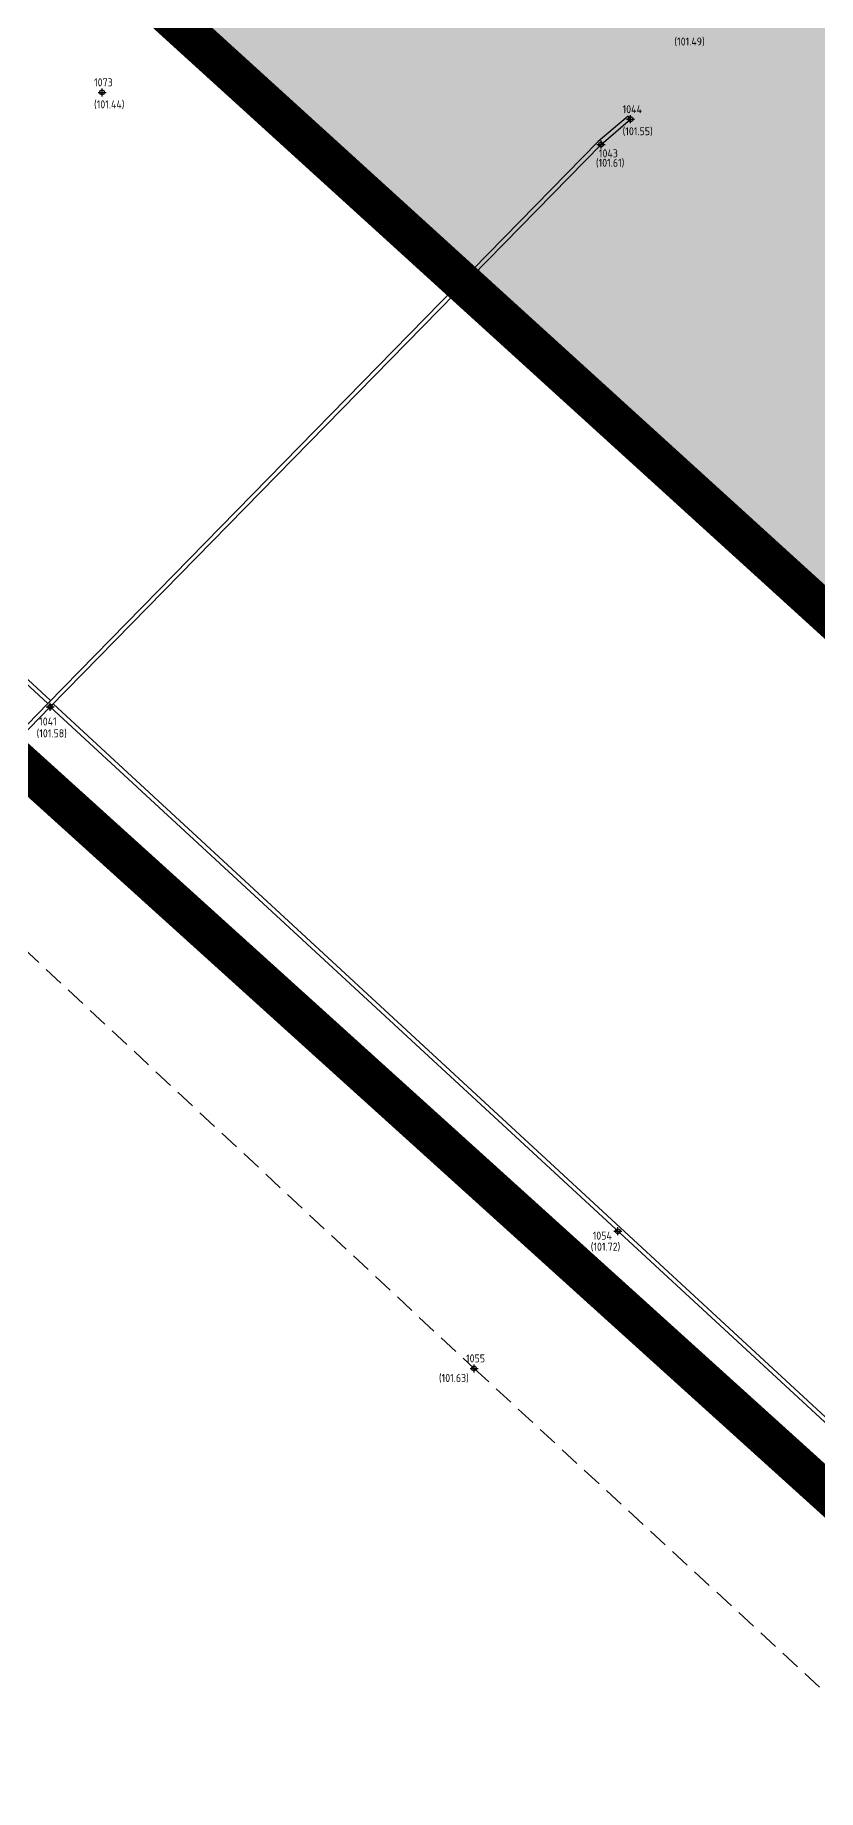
# Model space of a CAD drawing. Extents: x 9555 to 11275, y -8412 to -6382.
# Drawn here: x 10152.97 to 10172.53, y -8063.09 to -8019.23 of the extents above; entities that cross this region are included whole.
import ezdxf

# ---------------------------------------------------------------- set-up
doc = ezdxf.new("R2010")
doc.units = 0
doc.header["$MEASUREMENT"] = 0
doc.header["$XCLIPFRAME"] = 2
doc.header["$PDMODE"] = 33
doc.header["$PDSIZE"] = 0.12
for name, pattern in [('DASHED', [0.75, 0.5, -0.25]), ('DASHEDX2', [1.5, 1, -0.5]), ('PHANTOM2', [1.25, 0.625, -0.125, 0.125, -0.125, 0.125, -0.125]), ('TRATTEGGIATA', [0.75, 0.5, -0.25])]:
    doc.linetypes.add(name, pattern=pattern)
doc.layers.get('0').update_dxf_attribs({"color": 53, "lineweight": 50})
for name, color, linetype in [('01_PROG', 7, 'Continuous'), ('02_CAT', 7, 'Continuous'), ('Conf Lotti-Retino', 253, 'Continuous'), ('Conf Lotti_xLIMITE Comparto', 30, 'DASHEDX2'), ('GEI-Nome_P', 6, 'Continuous'), ('GEI-Punti', 7, 'Continuous'), ('Gei-Punti_3D', 3, 'Continuous'), ('GEI-Quote_P', 3, 'Continuous'), ('GEI-Simboli', 6, 'Continuous'), ('Immagine', 181, 'Continuous'), ('Ril-Strada', 4, 'Continuous')]:
    doc.layers.add(name, color=color, linetype=linetype)
for name, color, linetype, lineweight in [('Conf Lotti', 2, 'PHANTOM2', 30), ('Fr02 Fgl. 957E', 150, 'Continuous', 30), ('x Area Rilievo', 1, 'Continuous', 15)]:
    doc.layers.add(name, color=color, linetype=linetype, lineweight=lineweight)
doc.layers.add('Gei-Nome_p(OFF)', color=251, linetype='Continuous', plot=False)
doc.styles.get("Standard").update_dxf_attribs({"font": 'isocp.shx'})
picture_1 = doc.add_image_def('image2.png', size_in_pixel=(4950, 3510))
picture_2 = doc.add_image_def('image3.png', size_in_pixel=(3510, 4950))

# ---------------------------------------------------------------- blocks, each defined once
blk = doc.blocks.new('20043-1_Prog-Confini')
at = {"layer": 'Conf Lotti-Retino'}
blk.add_hatch(color=41, dxfattribs=at).paths.add_polyline_path([(10195.694, -7953.18), (10249.907, -8002.481), (10199.446, -8057.968), (10145.19, -8008.626)])
at = {"layer": 'Conf Lotti'}
blk.add_line((10145.19, -8008.626), (10220.161, -8076.806), dxfattribs=at)
at = {"layer": 'Conf Lotti_xLIMITE Comparto', "const_width": 1}
blk.add_lwpolyline([(10220.161, -8076.806), (10388.565, -7891.63), (10442.571, -7940.744), (10443.955, -7939.223), (10542.721, -8029.042), (10562.905, -8006.848), (10508.899, -7957.733), (10535.138, -7928.88), (10501.476, -7898.267), (10547.189, -7848.002), (10411.97, -7725.031), (10340.578, -7745.23), (10225.512, -7871.756), (10219.572, -7866.354), (10165.524, -7925.785), (10195.694, -7953.18), (10145.19, -8008.626)], close=True, dxfattribs=at)
blk = doc.blocks.new('-Fgl. 957E Estratto Foglio Intero_PostFR2')
at = {"layer": 'Immagine'}
image = blk.add_image(picture_1, insert=(9917.284, -8422.509), size_in_units=(838.183, 594.348), rotation=0.00109, dxfattribs=at)
image.set_boundary_path([(308.756, 193.629), (4680.161, 3410.458)])
image.dxf.flags = 15
blk = doc.blocks.new('-Fgl. 958 Estratto Foglio Intero_PostFR3')
at = {"layer": 'Immagine'}
image = blk.add_image(picture_2, insert=(9716.786, -8308.175), size_in_units=(1485.814, 2095.379), rotation=-0.001044, dxfattribs=at)
image.set_boundary_path([(486.986, 415.0435), (2987.88, 4584.8433)])
image.dxf.flags = 15
blk = doc.blocks.new('- Fogli_Unione (Estratti_20043_SpostatoComeAll.957E_SuRIL_PostFR1-FR2-FR3 (2021-02-08)')
for name in ['-Fgl. 958 Estratto Foglio Intero_PostFR3', '-Fgl. 957E Estratto Foglio Intero_PostFR2']:
    blk.add_blockref(name, (0, 0))
blk = doc.blocks.new('2493-1_PostFRAZ')
at = {"layer": 'Fr02 Fgl. 957E'}
blk.add_line((10145.19, -8008.626), (10220.161, -8076.806), dxfattribs=at)
at = {"layer": '02_CAT'}
blk.add_blockref('- Fogli_Unione (Estratti_20043_SpostatoComeAll.957E_SuRIL_PostFR1-FR2-FR3 (2021-02-08)', (2.401, 6.764), dxfattribs=at)

msp = doc.modelspace()

# ---------------------------------------------------------------- linework, layer by layer
at = {"layer": 'Gei-Nome_p(OFF)'}
for p in [(10154.639, -8020.662), (10167.529, -8049.129)]:
    msp.add_point(p, dxfattribs=at)
at = {"layer": 'GEI-Punti'}
for p in [(10167.85, -8021.333), (10167.109, -8021.964), (10153.345, -8036.02), (10163.935, -8052.556)]:
    msp.add_point(p, dxfattribs=at)
at = {"layer": 'Gei-Punti_3D'}
for p in [(10154.639, -8020.662, 101.439), (10167.85, -8021.333, 101.549), (10167.109, -8021.964, 101.612), (10153.345, -8036.02, 101.584), (10167.529, -8049.129, 101.721), (10163.935, -8052.556, 101.634)]:
    msp.add_point(p, dxfattribs=at)
at = {"layer": 'GEI-Simboli'}
for p, q in [((10154.539, -8020.662), (10154.739, -8020.662)), ((10154.639, -8020.762), (10154.639, -8020.562)), ((10167.749, -8021.333), (10167.95, -8021.333)), ((10167.85, -8021.433), (10167.85, -8021.233)), ((10167.008, -8021.964), (10167.209, -8021.964)), ((10167.109, -8022.064), (10167.109, -8021.864)), ((10153.245, -8036.02), (10153.445, -8036.02)), ((10153.345, -8036.12), (10153.345, -8035.92)), ((10167.429, -8049.129), (10167.629, -8049.129)), ((10167.529, -8049.229), (10167.529, -8049.029)), ((10163.835, -8052.556), (10164.035, -8052.556)), ((10163.935, -8052.656), (10163.935, -8052.456))]:
    msp.add_line(p, q, dxfattribs=at)
at = {"layer": 'Ril-Strada'}
msp.add_lwpolyline([(10147.256, -8030.449, 0.187616), (10149.953, -8039.515), (10153.345, -8036.02), (10167.109, -8021.964), (10167.85, -8021.333), (10167.785, -8021.257), (10167.04, -8021.891), (10153.285, -8035.939), (10149.962, -8039.362, -0.185315), (10147.356, -8030.457)], format="xyb", close=True, dxfattribs=at)
for points in [[(10153.353, -8035.865), (10147.646, -8030.589), (10147.578, -8030.662), (10153.285, -8035.939)], [(10153.345, -8036.02), (10202.589, -8081.501), (10223.246, -8059.641), (10213.714, -8050.859), (10221.757, -8042.017), (10222.018, -8042.254)], [(10153.415, -8035.949), (10202.584, -8081.36), (10223.103, -8059.646), (10213.573, -8050.865), (10221.75, -8041.876), (10222.086, -8042.18)]]:
    msp.add_lwpolyline(points, dxfattribs=at)
at = {"layer": 'Ril-Strada', "linetype": 'DASHED'}
msp.add_lwpolyline([(10149.953, -8039.515), (10163.935, -8052.556), (10189.12, -8075.781), (10206.016, -8091.152)], dxfattribs=at)
at = {"layer": 'x Area Rilievo', "linetype": 'TRATTEGGIATA', "lineweight": 0, "ltscale": 10, "const_width": 1}
msp.add_lwpolyline([(10561.071, -7840.391), (10415.946, -7709.147), (10326.96, -7738.791), (10288.996, -7748.932), (10283.895, -7766.399), (10280.736, -7779.083), (10263.249, -7802.296), (10149.988, -7927.536), (10182.712, -7957.129), (10084.037, -8066.241), (10054.064, -8039.135), (10024.505, -8071.821), (10019.775, -8077.051), (10070.409, -8122.842), (10149.878, -8034.968), (10222.804, -8100.918), (10229.342, -8093.529), (10229.342, -8093.529), (10397.888, -7907.157), (10402.978, -7911.76), (10454.44, -7958.3)], close=True, dxfattribs=at)

# ---------------------------------------------------------------- block references
at = {"layer": '01_PROG'}
msp.add_blockref('20043-1_Prog-Confini', (0, 0), dxfattribs=at)
at = {"layer": '02_CAT'}
msp.add_blockref('2493-1_PostFRAZ', (0, 0), dxfattribs=at)

# ---------------------------------------------------------------- texts
at = {"layer": 'GEI-Nome_P'}
for s, p in [('1044', (10167.649, -8021.183)), ('1043', (10167.056, -8022.287)), ('1041', (10153.067, -8036.486)), ('1054', (10166.901, -8049.338)), ('1055', (10163.735, -8052.406))]:
    msp.add_text(s, height=0.2, dxfattribs=at).set_placement(p)
at = {"layer": 'Gei-Nome_p(OFF)'}
msp.add_text('1073', height=0.2, dxfattribs=at).set_placement((10154.439, -8020.512))
at = {"layer": 'GEI-Quote_P'}
for s, p in [('(101.49)', (10168.943, -8019.491)), ('(101.44)', (10154.439, -8021.062)), ('(101.55)', (10167.649, -8021.733)), ('(101.61)', (10166.982, -8022.522)), ('(101.58)', (10153.003, -8036.782)), ('(101.72)', (10166.852, -8049.614)), ('(101.63)', (10163.059, -8052.895))]:
    msp.add_text(s, height=0.2, dxfattribs=at).set_placement(p)

doc.saveas('drawing.dxf')
